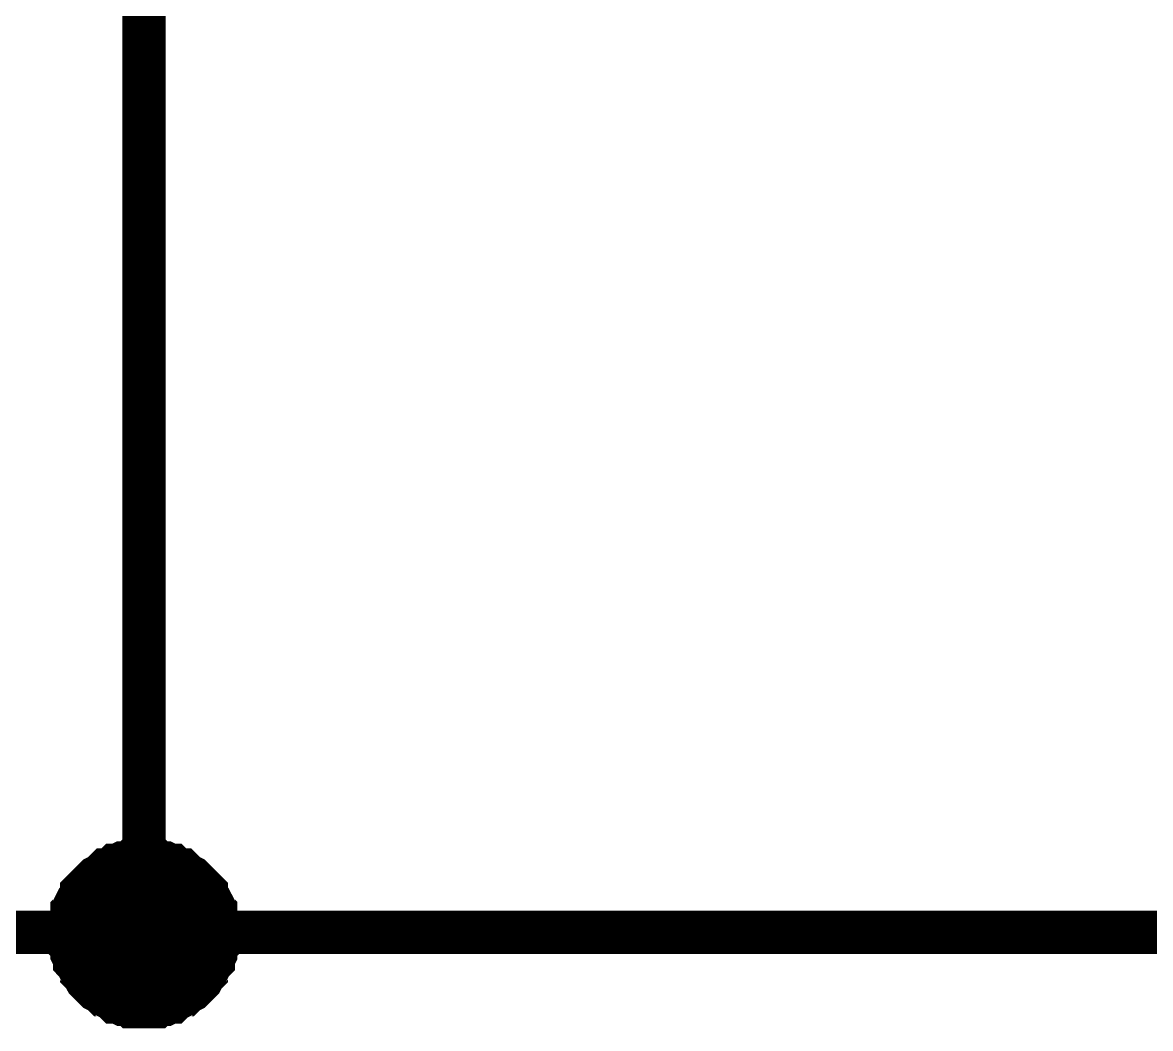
# Model space of a CAD drawing. Header units: millimetres. Extents: x -2024 to 917, y -725 to 13.
# Drawn here: x 498.73 to 506.53, y -156.94 to -149.99 of the extents above; entities that cross this region are included whole.
import ezdxf

# ---------------------------------------------------------------- set-up
doc = ezdxf.new("R2010")
doc.units = ezdxf.units.MM
doc.layers.add('Sheet', color=255, linetype='Continuous')

msp = doc.modelspace()

# ---------------------------------------------------------------- linework, layer by layer
at = {"layer": 'Sheet'}
for points, const_width in [([(504.5666, -116.2914), (499.5682, -116.2914), (499.5682, -156.2811)], 0.2997), ([(499.0551, -156.2811), (499.0551, -156.2646), (499.0551, -156.2314), (499.0551, -156.2149), (499.0717, -156.1818), (499.0717, -156.1652), (499.0717, -156.1321), (499.0882, -156.1155), (499.0882, -156.099), (499.1048, -156.0659), (499.1213, -156.0493), (499.1379, -156.0327), (499.1379, -155.9996), (499.1544, -155.9831), (499.171, -155.9665), (499.1875, -155.9499), (499.2041, -155.9334), (499.2206, -155.9168), (499.2372, -155.9003), (499.2703, -155.8837), (499.2868, -155.8672), (499.3034, -155.8506), (499.3199, -155.8506), (499.353, -155.834), (499.3696, -155.8175), (499.3861, -155.8175), (499.4192, -155.8009), (499.4358, -155.8009), (499.4689, -155.8009), (499.4855, -155.7844), (499.5186, -155.7844), (499.5351, -155.7844), (499.5682, -155.7844)], 0.2997), ([(499.0551, -156.2811), (499.0551, -156.2646), (499.0551, -156.2314), (499.0551, -156.2149), (499.0717, -156.1818), (499.0717, -156.1652), (499.0717, -156.1321), (499.0882, -156.1155), (499.0882, -156.099), (499.1048, -156.0659), (499.1213, -156.0493), (499.1379, -156.0327), (499.1379, -155.9996), (499.1544, -155.9831), (499.171, -155.9665), (499.1875, -155.9499), (499.2041, -155.9334), (499.2206, -155.9168), (499.2372, -155.9003), (499.2703, -155.8837), (499.2868, -155.8672), (499.3034, -155.8506), (499.3199, -155.8506), (499.353, -155.834), (499.3696, -155.8175), (499.3861, -155.8175), (499.4192, -155.8009), (499.4358, -155.8009), (499.4689, -155.8009), (499.4855, -155.7844), (499.5186, -155.7844), (499.5351, -155.7844), (499.5682, -155.7844)], 0.2997), ([(499.0551, -156.2811), (499.0551, -156.2646), (499.0551, -156.2314), (499.0551, -156.2149), (499.0717, -156.1818), (499.0717, -156.1652), (499.0717, -156.1321), (499.0882, -156.1155), (499.0882, -156.099), (499.1048, -156.0659), (499.1213, -156.0493), (499.1379, -156.0327), (499.1379, -155.9996), (499.1544, -155.9831), (499.171, -155.9665), (499.1875, -155.9499), (499.2041, -155.9334), (499.2206, -155.9168), (499.2372, -155.9003), (499.2703, -155.8837), (499.2868, -155.8672), (499.3034, -155.8506), (499.3199, -155.8506), (499.353, -155.834), (499.3696, -155.8175), (499.3861, -155.8175), (499.4192, -155.8009), (499.4358, -155.8009), (499.4689, -155.8009), (499.4855, -155.7844), (499.5186, -155.7844), (499.5351, -155.7844), (499.5682, -155.7844)], 0.2997), ([(499.0551, -156.2811), (499.0551, -156.2646), (499.0551, -156.2314), (499.0551, -156.2149), (499.0717, -156.1818), (499.0717, -156.1652), (499.0717, -156.1321), (499.0882, -156.1155), (499.0882, -156.099), (499.1048, -156.0659), (499.1213, -156.0493), (499.1379, -156.0327), (499.1379, -155.9996), (499.1544, -155.9831), (499.171, -155.9665), (499.1875, -155.9499), (499.2041, -155.9334), (499.2206, -155.9168), (499.2372, -155.9003), (499.2703, -155.8837), (499.2868, -155.8672), (499.3034, -155.8506), (499.3199, -155.8506), (499.353, -155.834), (499.3696, -155.8175), (499.3861, -155.8175), (499.4192, -155.8009), (499.4358, -155.8009), (499.4689, -155.8009), (499.4855, -155.7844), (499.5186, -155.7844), (499.5351, -155.7844), (499.5682, -155.7844)], 0.2997), ([(499.5682, -155.7844), (499.5682, -155.7844)], 0.2997), ([(499.5682, -155.7844), (499.6013, -155.7844), (499.6179, -155.7844), (499.651, -155.7844), (499.6675, -155.8009), (499.7006, -155.8009), (499.7172, -155.8009), (499.7503, -155.8175), (499.7668, -155.8175), (499.7834, -155.834), (499.8165, -155.8506), (499.833, -155.8506), (499.8496, -155.8672), (499.8661, -155.8837), (499.8992, -155.9003), (499.9158, -155.9168), (499.9323, -155.9334), (499.9489, -155.9499), (499.9654, -155.9665), (499.982, -155.9831), (499.9985, -155.9996), (499.9985, -156.0327), (500.0151, -156.0493), (500.0316, -156.0659), (500.0482, -156.099), (500.0482, -156.1155), (500.0647, -156.1321), (500.0647, -156.1652), (500.0647, -156.1818), (500.0813, -156.2149), (500.0813, -156.2314), (500.0813, -156.2646), (500.0813, -156.2811)], 0.2997), ([(499.5682, -155.7844), (499.5682, -155.7844)], 0.2997), ([(499.5682, -155.7844), (499.6013, -155.7844), (499.6179, -155.7844), (499.651, -155.7844), (499.6675, -155.8009), (499.7006, -155.8009), (499.7172, -155.8009), (499.7503, -155.8175), (499.7668, -155.8175), (499.7834, -155.834), (499.8165, -155.8506), (499.833, -155.8506), (499.8496, -155.8672), (499.8661, -155.8837), (499.8992, -155.9003), (499.9158, -155.9168), (499.9323, -155.9334), (499.9489, -155.9499), (499.9654, -155.9665), (499.982, -155.9831), (499.9985, -155.9996), (499.9985, -156.0327), (500.0151, -156.0493), (500.0316, -156.0659), (500.0482, -156.099), (500.0482, -156.1155), (500.0647, -156.1321), (500.0647, -156.1652), (500.0647, -156.1818), (500.0813, -156.2149), (500.0813, -156.2314), (500.0813, -156.2646), (500.0813, -156.2811)], 0.2997), ([(499.5682, -155.7844), (499.5682, -155.7844)], 0.2997), ([(499.5682, -155.7844), (499.6013, -155.7844), (499.6179, -155.7844), (499.651, -155.7844), (499.6675, -155.8009), (499.7006, -155.8009), (499.7172, -155.8009), (499.7503, -155.8175), (499.7668, -155.8175), (499.7834, -155.834), (499.8165, -155.8506), (499.833, -155.8506), (499.8496, -155.8672), (499.8661, -155.8837), (499.8992, -155.9003), (499.9158, -155.9168), (499.9323, -155.9334), (499.9489, -155.9499), (499.9654, -155.9665), (499.982, -155.9831), (499.9985, -155.9996), (499.9985, -156.0327), (500.0151, -156.0493), (500.0316, -156.0659), (500.0482, -156.099), (500.0482, -156.1155), (500.0647, -156.1321), (500.0647, -156.1652), (500.0647, -156.1818), (500.0813, -156.2149), (500.0813, -156.2314), (500.0813, -156.2646), (500.0813, -156.2811)], 0.2997), ([(499.5682, -155.7844), (499.5682, -155.7844)], 0.2997), ([(499.5682, -155.7844), (499.6013, -155.7844), (499.6179, -155.7844), (499.651, -155.7844), (499.6675, -155.8009), (499.7006, -155.8009), (499.7172, -155.8009), (499.7503, -155.8175), (499.7668, -155.8175), (499.7834, -155.834), (499.8165, -155.8506), (499.833, -155.8506), (499.8496, -155.8672), (499.8661, -155.8837), (499.8992, -155.9003), (499.9158, -155.9168), (499.9323, -155.9334), (499.9489, -155.9499), (499.9654, -155.9665), (499.982, -155.9831), (499.9985, -155.9996), (499.9985, -156.0327), (500.0151, -156.0493), (500.0316, -156.0659), (500.0482, -156.099), (500.0482, -156.1155), (500.0647, -156.1321), (500.0647, -156.1652), (500.0647, -156.1818), (500.0813, -156.2149), (500.0813, -156.2314), (500.0813, -156.2646), (500.0813, -156.2811)], 0.2997), ([(499.0551, -156.2811), (499.0551, -156.2646), (499.0551, -156.2314), (499.0551, -156.2149), (499.0717, -156.1818), (499.0717, -156.1652), (499.0717, -156.1321), (499.0882, -156.1155), (499.0882, -156.099), (499.1048, -156.0659), (499.1213, -156.0493), (499.1379, -156.0327), (499.1379, -155.9996), (499.1544, -155.9831), (499.171, -155.9665), (499.1875, -155.9499), (499.2041, -155.9334), (499.2206, -155.9168), (499.2372, -155.9003), (499.2703, -155.8837), (499.2868, -155.8672), (499.3034, -155.8506), (499.3199, -155.8506), (499.353, -155.834), (499.3696, -155.8175), (499.3861, -155.8175), (499.4192, -155.8009), (499.4358, -155.8009), (499.4689, -155.8009), (499.4855, -155.7844), (499.5186, -155.7844), (499.5351, -155.7844), (499.5682, -155.7844)], 0.0991), ([(499.0551, -156.2811), (499.0551, -156.2646), (499.0551, -156.2314), (499.0551, -156.2149), (499.0717, -156.1818), (499.0717, -156.1652), (499.0717, -156.1321), (499.0882, -156.1155), (499.0882, -156.099), (499.1048, -156.0659), (499.1213, -156.0493), (499.1379, -156.0327), (499.1379, -155.9996), (499.1544, -155.9831), (499.171, -155.9665), (499.1875, -155.9499), (499.2041, -155.9334), (499.2206, -155.9168), (499.2372, -155.9003), (499.2703, -155.8837), (499.2868, -155.8672), (499.3034, -155.8506), (499.3199, -155.8506), (499.353, -155.834), (499.3696, -155.8175), (499.3861, -155.8175), (499.4192, -155.8009), (499.4358, -155.8009), (499.4689, -155.8009), (499.4855, -155.7844), (499.5186, -155.7844), (499.5351, -155.7844), (499.5682, -155.7844)], 0.0991), ([(499.0551, -156.2811), (499.0551, -156.2646), (499.0551, -156.2314), (499.0551, -156.2149), (499.0717, -156.1818), (499.0717, -156.1652), (499.0717, -156.1321), (499.0882, -156.1155), (499.0882, -156.099), (499.1048, -156.0659), (499.1213, -156.0493), (499.1379, -156.0327), (499.1379, -155.9996), (499.1544, -155.9831), (499.171, -155.9665), (499.1875, -155.9499), (499.2041, -155.9334), (499.2206, -155.9168), (499.2372, -155.9003), (499.2703, -155.8837), (499.2868, -155.8672), (499.3034, -155.8506), (499.3199, -155.8506), (499.353, -155.834), (499.3696, -155.8175), (499.3861, -155.8175), (499.4192, -155.8009), (499.4358, -155.8009), (499.4689, -155.8009), (499.4855, -155.7844), (499.5186, -155.7844), (499.5351, -155.7844), (499.5682, -155.7844)], 0.0991), ([(499.0551, -156.2811), (499.0551, -156.2646), (499.0551, -156.2314), (499.0551, -156.2149), (499.0717, -156.1818), (499.0717, -156.1652), (499.0717, -156.1321), (499.0882, -156.1155), (499.0882, -156.099), (499.1048, -156.0659), (499.1213, -156.0493), (499.1379, -156.0327), (499.1379, -155.9996), (499.1544, -155.9831), (499.171, -155.9665), (499.1875, -155.9499), (499.2041, -155.9334), (499.2206, -155.9168), (499.2372, -155.9003), (499.2703, -155.8837), (499.2868, -155.8672), (499.3034, -155.8506), (499.3199, -155.8506), (499.353, -155.834), (499.3696, -155.8175), (499.3861, -155.8175), (499.4192, -155.8009), (499.4358, -155.8009), (499.4689, -155.8009), (499.4855, -155.7844), (499.5186, -155.7844), (499.5351, -155.7844), (499.5682, -155.7844)], 0.0991), ([(499.5682, -155.7844), (499.5682, -155.7844)], 0.0991), ([(499.5682, -155.7844), (499.6013, -155.7844), (499.6179, -155.7844), (499.651, -155.7844), (499.6675, -155.8009), (499.7006, -155.8009), (499.7172, -155.8009), (499.7503, -155.8175), (499.7668, -155.8175), (499.7834, -155.834), (499.8165, -155.8506), (499.833, -155.8506), (499.8496, -155.8672), (499.8661, -155.8837), (499.8992, -155.9003), (499.9158, -155.9168), (499.9323, -155.9334), (499.9489, -155.9499), (499.9654, -155.9665), (499.982, -155.9831), (499.9985, -155.9996), (499.9985, -156.0327), (500.0151, -156.0493), (500.0316, -156.0659), (500.0482, -156.099), (500.0482, -156.1155), (500.0647, -156.1321), (500.0647, -156.1652), (500.0647, -156.1818), (500.0813, -156.2149), (500.0813, -156.2314), (500.0813, -156.2646), (500.0813, -156.2811)], 0.0991), ([(499.5682, -155.7844), (499.5682, -155.7844)], 0.0991), ([(499.5682, -155.7844), (499.6013, -155.7844), (499.6179, -155.7844), (499.651, -155.7844), (499.6675, -155.8009), (499.7006, -155.8009), (499.7172, -155.8009), (499.7503, -155.8175), (499.7668, -155.8175), (499.7834, -155.834), (499.8165, -155.8506), (499.833, -155.8506), (499.8496, -155.8672), (499.8661, -155.8837), (499.8992, -155.9003), (499.9158, -155.9168), (499.9323, -155.9334), (499.9489, -155.9499), (499.9654, -155.9665), (499.982, -155.9831), (499.9985, -155.9996), (499.9985, -156.0327), (500.0151, -156.0493), (500.0316, -156.0659), (500.0482, -156.099), (500.0482, -156.1155), (500.0647, -156.1321), (500.0647, -156.1652), (500.0647, -156.1818), (500.0813, -156.2149), (500.0813, -156.2314), (500.0813, -156.2646), (500.0813, -156.2811)], 0.0991), ([(499.5682, -155.7844), (499.5682, -155.7844)], 0.0991), ([(499.5682, -155.7844), (499.6013, -155.7844), (499.6179, -155.7844), (499.651, -155.7844), (499.6675, -155.8009), (499.7006, -155.8009), (499.7172, -155.8009), (499.7503, -155.8175), (499.7668, -155.8175), (499.7834, -155.834), (499.8165, -155.8506), (499.833, -155.8506), (499.8496, -155.8672), (499.8661, -155.8837), (499.8992, -155.9003), (499.9158, -155.9168), (499.9323, -155.9334), (499.9489, -155.9499), (499.9654, -155.9665), (499.982, -155.9831), (499.9985, -155.9996), (499.9985, -156.0327), (500.0151, -156.0493), (500.0316, -156.0659), (500.0482, -156.099), (500.0482, -156.1155), (500.0647, -156.1321), (500.0647, -156.1652), (500.0647, -156.1818), (500.0813, -156.2149), (500.0813, -156.2314), (500.0813, -156.2646), (500.0813, -156.2811)], 0.0991), ([(499.5682, -155.7844), (499.5682, -155.7844)], 0.0991), ([(499.5682, -155.7844), (499.6013, -155.7844), (499.6179, -155.7844), (499.651, -155.7844), (499.6675, -155.8009), (499.7006, -155.8009), (499.7172, -155.8009), (499.7503, -155.8175), (499.7668, -155.8175), (499.7834, -155.834), (499.8165, -155.8506), (499.833, -155.8506), (499.8496, -155.8672), (499.8661, -155.8837), (499.8992, -155.9003), (499.9158, -155.9168), (499.9323, -155.9334), (499.9489, -155.9499), (499.9654, -155.9665), (499.982, -155.9831), (499.9985, -155.9996), (499.9985, -156.0327), (500.0151, -156.0493), (500.0316, -156.0659), (500.0482, -156.099), (500.0482, -156.1155), (500.0647, -156.1321), (500.0647, -156.1652), (500.0647, -156.1818), (500.0813, -156.2149), (500.0813, -156.2314), (500.0813, -156.2646), (500.0813, -156.2811)], 0.0991), ([(402.1155, -156.2811), (424.6084, -156.2811), (499.5682, -156.2811), (509.5651, -156.2811), (557.0335, -156.2811)], 0.2997), ([(499.5682, -156.7944), (499.5351, -156.7944), (499.5186, -156.7944), (499.4855, -156.7944), (499.4689, -156.7779), (499.4358, -156.7779), (499.4192, -156.7779), (499.3861, -156.7613), (499.3696, -156.7613), (499.353, -156.7448), (499.3199, -156.7282), (499.3034, -156.7117), (499.2868, -156.7117), (499.2703, -156.6951), (499.2372, -156.6785), (499.2206, -156.662), (499.2041, -156.6454), (499.1875, -156.6289), (499.171, -156.6123), (499.1544, -156.5792), (499.1379, -156.5626), (499.1379, -156.5461), (499.1213, -156.5295), (499.1048, -156.4964), (499.0882, -156.4798), (499.0882, -156.4633), (499.0717, -156.4302), (499.0717, -156.4136), (499.0717, -156.3805), (499.0551, -156.3639), (499.0551, -156.3308), (499.0551, -156.3142), (499.0551, -156.2811)], 0.2997), ([(499.0551, -156.2811), (499.0551, -156.2811)], 0.2997), ([(499.5682, -156.7944), (499.5351, -156.7944), (499.5186, -156.7944), (499.4855, -156.7944), (499.4689, -156.7779), (499.4358, -156.7779), (499.4192, -156.7779), (499.3861, -156.7613), (499.3696, -156.7613), (499.353, -156.7448), (499.3199, -156.7282), (499.3034, -156.7117), (499.2868, -156.7117), (499.2703, -156.6951), (499.2372, -156.6785), (499.2206, -156.662), (499.2041, -156.6454), (499.1875, -156.6289), (499.171, -156.6123), (499.1544, -156.5792), (499.1379, -156.5626), (499.1379, -156.5461), (499.1213, -156.5295), (499.1048, -156.4964), (499.0882, -156.4798), (499.0882, -156.4633), (499.0717, -156.4302), (499.0717, -156.4136), (499.0717, -156.3805), (499.0551, -156.3639), (499.0551, -156.3308), (499.0551, -156.3142), (499.0551, -156.2811)], 0.2997), ([(499.0551, -156.2811), (499.0551, -156.2811)], 0.2997), ([(499.5682, -156.7944), (499.5351, -156.7944), (499.5186, -156.7944), (499.4855, -156.7944), (499.4689, -156.7779), (499.4358, -156.7779), (499.4192, -156.7779), (499.3861, -156.7613), (499.3696, -156.7613), (499.353, -156.7448), (499.3199, -156.7282), (499.3034, -156.7117), (499.2868, -156.7117), (499.2703, -156.6951), (499.2372, -156.6785), (499.2206, -156.662), (499.2041, -156.6454), (499.1875, -156.6289), (499.171, -156.6123), (499.1544, -156.5792), (499.1379, -156.5626), (499.1379, -156.5461), (499.1213, -156.5295), (499.1048, -156.4964), (499.0882, -156.4798), (499.0882, -156.4633), (499.0717, -156.4302), (499.0717, -156.4136), (499.0717, -156.3805), (499.0551, -156.3639), (499.0551, -156.3308), (499.0551, -156.3142), (499.0551, -156.2811)], 0.2997), ([(499.0551, -156.2811), (499.0551, -156.2811)], 0.2997), ([(499.5682, -156.7944), (499.5351, -156.7944), (499.5186, -156.7944), (499.4855, -156.7944), (499.4689, -156.7779), (499.4358, -156.7779), (499.4192, -156.7779), (499.3861, -156.7613), (499.3696, -156.7613), (499.353, -156.7448), (499.3199, -156.7282), (499.3034, -156.7117), (499.2868, -156.7117), (499.2703, -156.6951), (499.2372, -156.6785), (499.2206, -156.662), (499.2041, -156.6454), (499.1875, -156.6289), (499.171, -156.6123), (499.1544, -156.5792), (499.1379, -156.5626), (499.1379, -156.5461), (499.1213, -156.5295), (499.1048, -156.4964), (499.0882, -156.4798), (499.0882, -156.4633), (499.0717, -156.4302), (499.0717, -156.4136), (499.0717, -156.3805), (499.0551, -156.3639), (499.0551, -156.3308), (499.0551, -156.3142), (499.0551, -156.2811)], 0.2997), ([(499.0551, -156.2811), (499.0551, -156.2811)], 0.2997), ([(500.0813, -156.2811), (500.0813, -156.3142), (500.0813, -156.3308), (500.0813, -156.3639), (500.0647, -156.3805), (500.0647, -156.4136), (500.0647, -156.4302), (500.0482, -156.4633), (500.0482, -156.4798), (500.0316, -156.4964), (500.0151, -156.5295), (499.9985, -156.5461), (499.9985, -156.5626), (499.982, -156.5792), (499.9654, -156.6123), (499.9489, -156.6289), (499.9323, -156.6454), (499.9158, -156.662), (499.8992, -156.6785), (499.8661, -156.6951), (499.8496, -156.7117), (499.833, -156.7117), (499.8165, -156.7282), (499.7834, -156.7448), (499.7668, -156.7613), (499.7503, -156.7613), (499.7172, -156.7779), (499.7006, -156.7779), (499.6675, -156.7779), (499.651, -156.7944), (499.6179, -156.7944), (499.6013, -156.7944), (499.5682, -156.7944)], 0.2997), ([(500.0813, -156.2811), (500.0813, -156.3142), (500.0813, -156.3308), (500.0813, -156.3639), (500.0647, -156.3805), (500.0647, -156.4136), (500.0647, -156.4302), (500.0482, -156.4633), (500.0482, -156.4798), (500.0316, -156.4964), (500.0151, -156.5295), (499.9985, -156.5461), (499.9985, -156.5626), (499.982, -156.5792), (499.9654, -156.6123), (499.9489, -156.6289), (499.9323, -156.6454), (499.9158, -156.662), (499.8992, -156.6785), (499.8661, -156.6951), (499.8496, -156.7117), (499.833, -156.7117), (499.8165, -156.7282), (499.7834, -156.7448), (499.7668, -156.7613), (499.7503, -156.7613), (499.7172, -156.7779), (499.7006, -156.7779), (499.6675, -156.7779), (499.651, -156.7944), (499.6179, -156.7944), (499.6013, -156.7944), (499.5682, -156.7944)], 0.2997), ([(500.0813, -156.2811), (500.0813, -156.3142), (500.0813, -156.3308), (500.0813, -156.3639), (500.0647, -156.3805), (500.0647, -156.4136), (500.0647, -156.4302), (500.0482, -156.4633), (500.0482, -156.4798), (500.0316, -156.4964), (500.0151, -156.5295), (499.9985, -156.5461), (499.9985, -156.5626), (499.982, -156.5792), (499.9654, -156.6123), (499.9489, -156.6289), (499.9323, -156.6454), (499.9158, -156.662), (499.8992, -156.6785), (499.8661, -156.6951), (499.8496, -156.7117), (499.833, -156.7117), (499.8165, -156.7282), (499.7834, -156.7448), (499.7668, -156.7613), (499.7503, -156.7613), (499.7172, -156.7779), (499.7006, -156.7779), (499.6675, -156.7779), (499.651, -156.7944), (499.6179, -156.7944), (499.6013, -156.7944), (499.5682, -156.7944)], 0.2997), ([(500.0813, -156.2811), (500.0813, -156.3142), (500.0813, -156.3308), (500.0813, -156.3639), (500.0647, -156.3805), (500.0647, -156.4136), (500.0647, -156.4302), (500.0482, -156.4633), (500.0482, -156.4798), (500.0316, -156.4964), (500.0151, -156.5295), (499.9985, -156.5461), (499.9985, -156.5626), (499.982, -156.5792), (499.9654, -156.6123), (499.9489, -156.6289), (499.9323, -156.6454), (499.9158, -156.662), (499.8992, -156.6785), (499.8661, -156.6951), (499.8496, -156.7117), (499.833, -156.7117), (499.8165, -156.7282), (499.7834, -156.7448), (499.7668, -156.7613), (499.7503, -156.7613), (499.7172, -156.7779), (499.7006, -156.7779), (499.6675, -156.7779), (499.651, -156.7944), (499.6179, -156.7944), (499.6013, -156.7944), (499.5682, -156.7944)], 0.2997), ([(500.0813, -156.2811), (500.0813, -156.2811), (500.0813, -156.2811), (500.0813, -156.2811), (500.0813, -156.2811), (500.0813, -156.2811), (500.0813, -156.2811), (500.0813, -156.2811), (500.0813, -156.2811), (500.0813, -156.2811), (500.0813, -156.2811), (500.0813, -156.2811), (500.0813, -156.2811), (500.0813, -156.2811), (500.0813, -156.2811), (500.0813, -156.2811), (500.0813, -156.2811), (500.0813, -156.2811), (500.0813, -156.2811), (500.0813, -156.2811), (500.0813, -156.2811), (500.0813, -156.2811), (500.0813, -156.2811), (500.0813, -156.2811), (500.0813, -156.2811), (500.0813, -156.2811), (500.0813, -156.2811), (500.0813, -156.2811), (500.0813, -156.2811), (500.0813, -156.2811), (500.0813, -156.2811), (500.0813, -156.2811), (500.0813, -156.2811)], 0.2997), ([(500.0813, -156.2811), (500.0813, -156.2811)], 0.2997), ([(500.0813, -156.2811), (500.0813, -156.2811), (500.0813, -156.2811), (500.0813, -156.2811), (500.0813, -156.2811), (500.0813, -156.2811), (500.0813, -156.2811), (500.0813, -156.2811), (500.0813, -156.2811), (500.0813, -156.2811), (500.0813, -156.2811), (500.0813, -156.2811), (500.0813, -156.2811), (500.0813, -156.2811), (500.0813, -156.2811), (500.0813, -156.2811), (500.0813, -156.2811), (500.0813, -156.2811), (500.0813, -156.2811), (500.0813, -156.2811), (500.0813, -156.2811), (500.0813, -156.2811), (500.0813, -156.2811), (500.0813, -156.2811), (500.0813, -156.2811), (500.0813, -156.2811), (500.0813, -156.2811), (500.0813, -156.2811), (500.0813, -156.2811), (500.0813, -156.2811), (500.0813, -156.2811), (500.0813, -156.2811), (500.0813, -156.2811)], 0.2997), ([(500.0813, -156.2811), (500.0813, -156.2811)], 0.2997), ([(500.0813, -156.2811), (500.0813, -156.2811), (500.0813, -156.2811), (500.0813, -156.2811), (500.0813, -156.2811), (500.0813, -156.2811), (500.0813, -156.2811), (500.0813, -156.2811), (500.0813, -156.2811), (500.0813, -156.2811), (500.0813, -156.2811), (500.0813, -156.2811), (500.0813, -156.2811), (500.0813, -156.2811), (500.0813, -156.2811), (500.0813, -156.2811), (500.0813, -156.2811), (500.0813, -156.2811), (500.0813, -156.2811), (500.0813, -156.2811), (500.0813, -156.2811), (500.0813, -156.2811), (500.0813, -156.2811), (500.0813, -156.2811), (500.0813, -156.2811), (500.0813, -156.2811), (500.0813, -156.2811), (500.0813, -156.2811), (500.0813, -156.2811), (500.0813, -156.2811), (500.0813, -156.2811), (500.0813, -156.2811), (500.0813, -156.2811)], 0.2997), ([(500.0813, -156.2811), (500.0813, -156.2811)], 0.2997), ([(500.0813, -156.2811), (500.0813, -156.2811), (500.0813, -156.2811), (500.0813, -156.2811), (500.0813, -156.2811), (500.0813, -156.2811), (500.0813, -156.2811), (500.0813, -156.2811), (500.0813, -156.2811), (500.0813, -156.2811), (500.0813, -156.2811), (500.0813, -156.2811), (500.0813, -156.2811), (500.0813, -156.2811), (500.0813, -156.2811), (500.0813, -156.2811), (500.0813, -156.2811), (500.0813, -156.2811), (500.0813, -156.2811), (500.0813, -156.2811), (500.0813, -156.2811), (500.0813, -156.2811), (500.0813, -156.2811), (500.0813, -156.2811), (500.0813, -156.2811), (500.0813, -156.2811), (500.0813, -156.2811), (500.0813, -156.2811), (500.0813, -156.2811), (500.0813, -156.2811), (500.0813, -156.2811), (500.0813, -156.2811), (500.0813, -156.2811)], 0.2997), ([(500.0813, -156.2811), (500.0813, -156.2811)], 0.2997), ([(499.5682, -156.7944), (499.5351, -156.7944), (499.5186, -156.7944), (499.4855, -156.7944), (499.4689, -156.7779), (499.4358, -156.7779), (499.4192, -156.7779), (499.3861, -156.7613), (499.3696, -156.7613), (499.353, -156.7448), (499.3199, -156.7282), (499.3034, -156.7117), (499.2868, -156.7117), (499.2703, -156.6951), (499.2372, -156.6785), (499.2206, -156.662), (499.2041, -156.6454), (499.1875, -156.6289), (499.171, -156.6123), (499.1544, -156.5792), (499.1379, -156.5626), (499.1379, -156.5461), (499.1213, -156.5295), (499.1048, -156.4964), (499.0882, -156.4798), (499.0882, -156.4633), (499.0717, -156.4302), (499.0717, -156.4136), (499.0717, -156.3805), (499.0551, -156.3639), (499.0551, -156.3308), (499.0551, -156.3142), (499.0551, -156.2811)], 0.0991), ([(499.0551, -156.2811), (499.0551, -156.2811)], 0.0991), ([(499.5682, -156.7944), (499.5351, -156.7944), (499.5186, -156.7944), (499.4855, -156.7944), (499.4689, -156.7779), (499.4358, -156.7779), (499.4192, -156.7779), (499.3861, -156.7613), (499.3696, -156.7613), (499.353, -156.7448), (499.3199, -156.7282), (499.3034, -156.7117), (499.2868, -156.7117), (499.2703, -156.6951), (499.2372, -156.6785), (499.2206, -156.662), (499.2041, -156.6454), (499.1875, -156.6289), (499.171, -156.6123), (499.1544, -156.5792), (499.1379, -156.5626), (499.1379, -156.5461), (499.1213, -156.5295), (499.1048, -156.4964), (499.0882, -156.4798), (499.0882, -156.4633), (499.0717, -156.4302), (499.0717, -156.4136), (499.0717, -156.3805), (499.0551, -156.3639), (499.0551, -156.3308), (499.0551, -156.3142), (499.0551, -156.2811)], 0.0991), ([(499.0551, -156.2811), (499.0551, -156.2811)], 0.0991), ([(499.5682, -156.7944), (499.5351, -156.7944), (499.5186, -156.7944), (499.4855, -156.7944), (499.4689, -156.7779), (499.4358, -156.7779), (499.4192, -156.7779), (499.3861, -156.7613), (499.3696, -156.7613), (499.353, -156.7448), (499.3199, -156.7282), (499.3034, -156.7117), (499.2868, -156.7117), (499.2703, -156.6951), (499.2372, -156.6785), (499.2206, -156.662), (499.2041, -156.6454), (499.1875, -156.6289), (499.171, -156.6123), (499.1544, -156.5792), (499.1379, -156.5626), (499.1379, -156.5461), (499.1213, -156.5295), (499.1048, -156.4964), (499.0882, -156.4798), (499.0882, -156.4633), (499.0717, -156.4302), (499.0717, -156.4136), (499.0717, -156.3805), (499.0551, -156.3639), (499.0551, -156.3308), (499.0551, -156.3142), (499.0551, -156.2811)], 0.0991), ([(499.0551, -156.2811), (499.0551, -156.2811)], 0.0991), ([(499.5682, -156.7944), (499.5351, -156.7944), (499.5186, -156.7944), (499.4855, -156.7944), (499.4689, -156.7779), (499.4358, -156.7779), (499.4192, -156.7779), (499.3861, -156.7613), (499.3696, -156.7613), (499.353, -156.7448), (499.3199, -156.7282), (499.3034, -156.7117), (499.2868, -156.7117), (499.2703, -156.6951), (499.2372, -156.6785), (499.2206, -156.662), (499.2041, -156.6454), (499.1875, -156.6289), (499.171, -156.6123), (499.1544, -156.5792), (499.1379, -156.5626), (499.1379, -156.5461), (499.1213, -156.5295), (499.1048, -156.4964), (499.0882, -156.4798), (499.0882, -156.4633), (499.0717, -156.4302), (499.0717, -156.4136), (499.0717, -156.3805), (499.0551, -156.3639), (499.0551, -156.3308), (499.0551, -156.3142), (499.0551, -156.2811)], 0.0991), ([(499.0551, -156.2811), (499.0551, -156.2811)], 0.0991), ([(500.0813, -156.2811), (500.0813, -156.3142), (500.0813, -156.3308), (500.0813, -156.3639), (500.0647, -156.3805), (500.0647, -156.4136), (500.0647, -156.4302), (500.0482, -156.4633), (500.0482, -156.4798), (500.0316, -156.4964), (500.0151, -156.5295), (499.9985, -156.5461), (499.9985, -156.5626), (499.982, -156.5792), (499.9654, -156.6123), (499.9489, -156.6289), (499.9323, -156.6454), (499.9158, -156.662), (499.8992, -156.6785), (499.8661, -156.6951), (499.8496, -156.7117), (499.833, -156.7117), (499.8165, -156.7282), (499.7834, -156.7448), (499.7668, -156.7613), (499.7503, -156.7613), (499.7172, -156.7779), (499.7006, -156.7779), (499.6675, -156.7779), (499.651, -156.7944), (499.6179, -156.7944), (499.6013, -156.7944), (499.5682, -156.7944)], 0.0991), ([(500.0813, -156.2811), (500.0813, -156.3142), (500.0813, -156.3308), (500.0813, -156.3639), (500.0647, -156.3805), (500.0647, -156.4136), (500.0647, -156.4302), (500.0482, -156.4633), (500.0482, -156.4798), (500.0316, -156.4964), (500.0151, -156.5295), (499.9985, -156.5461), (499.9985, -156.5626), (499.982, -156.5792), (499.9654, -156.6123), (499.9489, -156.6289), (499.9323, -156.6454), (499.9158, -156.662), (499.8992, -156.6785), (499.8661, -156.6951), (499.8496, -156.7117), (499.833, -156.7117), (499.8165, -156.7282), (499.7834, -156.7448), (499.7668, -156.7613), (499.7503, -156.7613), (499.7172, -156.7779), (499.7006, -156.7779), (499.6675, -156.7779), (499.651, -156.7944), (499.6179, -156.7944), (499.6013, -156.7944), (499.5682, -156.7944)], 0.0991), ([(500.0813, -156.2811), (500.0813, -156.3142), (500.0813, -156.3308), (500.0813, -156.3639), (500.0647, -156.3805), (500.0647, -156.4136), (500.0647, -156.4302), (500.0482, -156.4633), (500.0482, -156.4798), (500.0316, -156.4964), (500.0151, -156.5295), (499.9985, -156.5461), (499.9985, -156.5626), (499.982, -156.5792), (499.9654, -156.6123), (499.9489, -156.6289), (499.9323, -156.6454), (499.9158, -156.662), (499.8992, -156.6785), (499.8661, -156.6951), (499.8496, -156.7117), (499.833, -156.7117), (499.8165, -156.7282), (499.7834, -156.7448), (499.7668, -156.7613), (499.7503, -156.7613), (499.7172, -156.7779), (499.7006, -156.7779), (499.6675, -156.7779), (499.651, -156.7944), (499.6179, -156.7944), (499.6013, -156.7944), (499.5682, -156.7944)], 0.0991), ([(500.0813, -156.2811), (500.0813, -156.3142), (500.0813, -156.3308), (500.0813, -156.3639), (500.0647, -156.3805), (500.0647, -156.4136), (500.0647, -156.4302), (500.0482, -156.4633), (500.0482, -156.4798), (500.0316, -156.4964), (500.0151, -156.5295), (499.9985, -156.5461), (499.9985, -156.5626), (499.982, -156.5792), (499.9654, -156.6123), (499.9489, -156.6289), (499.9323, -156.6454), (499.9158, -156.662), (499.8992, -156.6785), (499.8661, -156.6951), (499.8496, -156.7117), (499.833, -156.7117), (499.8165, -156.7282), (499.7834, -156.7448), (499.7668, -156.7613), (499.7503, -156.7613), (499.7172, -156.7779), (499.7006, -156.7779), (499.6675, -156.7779), (499.651, -156.7944), (499.6179, -156.7944), (499.6013, -156.7944), (499.5682, -156.7944)], 0.0991), ([(500.0813, -156.2811), (500.0813, -156.2811), (500.0813, -156.2811), (500.0813, -156.2811), (500.0813, -156.2811), (500.0813, -156.2811), (500.0813, -156.2811), (500.0813, -156.2811), (500.0813, -156.2811), (500.0813, -156.2811), (500.0813, -156.2811), (500.0813, -156.2811), (500.0813, -156.2811), (500.0813, -156.2811), (500.0813, -156.2811), (500.0813, -156.2811), (500.0813, -156.2811), (500.0813, -156.2811), (500.0813, -156.2811), (500.0813, -156.2811), (500.0813, -156.2811), (500.0813, -156.2811), (500.0813, -156.2811), (500.0813, -156.2811), (500.0813, -156.2811), (500.0813, -156.2811), (500.0813, -156.2811), (500.0813, -156.2811), (500.0813, -156.2811), (500.0813, -156.2811), (500.0813, -156.2811), (500.0813, -156.2811), (500.0813, -156.2811)], 0.0991), ([(500.0813, -156.2811), (500.0813, -156.2811)], 0.0991), ([(500.0813, -156.2811), (500.0813, -156.2811), (500.0813, -156.2811), (500.0813, -156.2811), (500.0813, -156.2811), (500.0813, -156.2811), (500.0813, -156.2811), (500.0813, -156.2811), (500.0813, -156.2811), (500.0813, -156.2811), (500.0813, -156.2811), (500.0813, -156.2811), (500.0813, -156.2811), (500.0813, -156.2811), (500.0813, -156.2811), (500.0813, -156.2811), (500.0813, -156.2811), (500.0813, -156.2811), (500.0813, -156.2811), (500.0813, -156.2811), (500.0813, -156.2811), (500.0813, -156.2811), (500.0813, -156.2811), (500.0813, -156.2811), (500.0813, -156.2811), (500.0813, -156.2811), (500.0813, -156.2811), (500.0813, -156.2811), (500.0813, -156.2811), (500.0813, -156.2811), (500.0813, -156.2811), (500.0813, -156.2811), (500.0813, -156.2811)], 0.0991), ([(500.0813, -156.2811), (500.0813, -156.2811)], 0.0991), ([(500.0813, -156.2811), (500.0813, -156.2811), (500.0813, -156.2811), (500.0813, -156.2811), (500.0813, -156.2811), (500.0813, -156.2811), (500.0813, -156.2811), (500.0813, -156.2811), (500.0813, -156.2811), (500.0813, -156.2811), (500.0813, -156.2811), (500.0813, -156.2811), (500.0813, -156.2811), (500.0813, -156.2811), (500.0813, -156.2811), (500.0813, -156.2811), (500.0813, -156.2811), (500.0813, -156.2811), (500.0813, -156.2811), (500.0813, -156.2811), (500.0813, -156.2811), (500.0813, -156.2811), (500.0813, -156.2811), (500.0813, -156.2811), (500.0813, -156.2811), (500.0813, -156.2811), (500.0813, -156.2811), (500.0813, -156.2811), (500.0813, -156.2811), (500.0813, -156.2811), (500.0813, -156.2811), (500.0813, -156.2811), (500.0813, -156.2811)], 0.0991), ([(500.0813, -156.2811), (500.0813, -156.2811)], 0.0991), ([(500.0813, -156.2811), (500.0813, -156.2811), (500.0813, -156.2811), (500.0813, -156.2811), (500.0813, -156.2811), (500.0813, -156.2811), (500.0813, -156.2811), (500.0813, -156.2811), (500.0813, -156.2811), (500.0813, -156.2811), (500.0813, -156.2811), (500.0813, -156.2811), (500.0813, -156.2811), (500.0813, -156.2811), (500.0813, -156.2811), (500.0813, -156.2811), (500.0813, -156.2811), (500.0813, -156.2811), (500.0813, -156.2811), (500.0813, -156.2811), (500.0813, -156.2811), (500.0813, -156.2811), (500.0813, -156.2811), (500.0813, -156.2811), (500.0813, -156.2811), (500.0813, -156.2811), (500.0813, -156.2811), (500.0813, -156.2811), (500.0813, -156.2811), (500.0813, -156.2811), (500.0813, -156.2811), (500.0813, -156.2811), (500.0813, -156.2811)], 0.0991), ([(500.0813, -156.2811), (500.0813, -156.2811)], 0.0991)]:
    msp.add_lwpolyline(points, dxfattribs=dict(at, const_width=const_width))
at = {"layer": 'Sheet', "const_width": 0.508}
msp.add_lwpolyline([(499.3347, -156.2816, 1), (499.8427, -156.2816, 1)], format="xyb", close=True, dxfattribs=at)

doc.saveas('drawing.dxf')
